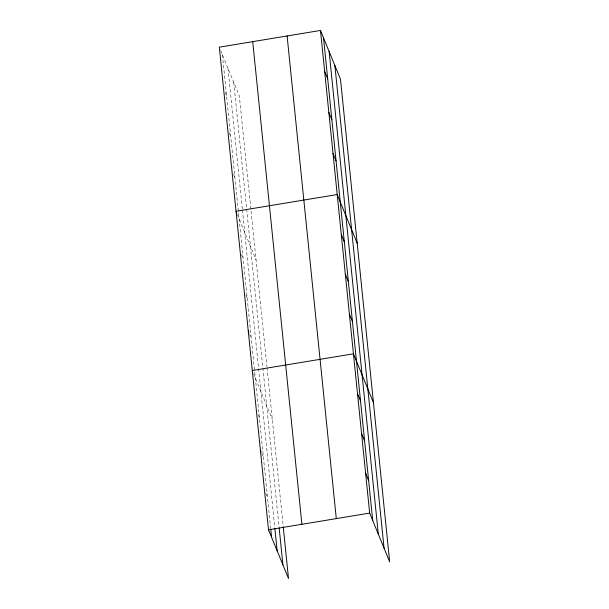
<?xml version="1.0" encoding="UTF-8"?>
<svg xmlns="http://www.w3.org/2000/svg" width="609" height="609" viewBox="0 0 609 609"><rect width="100%" height="100%" fill="white"/><g stroke="black" fill="none" stroke-linecap="round" stroke-linejoin="round"><path stroke-width="0.46" stroke-dasharray="3.04 2.28" d="M220.686 50.463L239.329 95.91L266.909 366.496M225.208 92.309L226.563 95.613M229.053 132.511L230.742 136.637M233.567 174.364L234.922 177.661M237.411 214.558L256.054 260.013M241.468 254.379L243.166 258.505M245.869 295.022L247.224 298.319M249.591 334.014L251.281 338.14M253.648 373.827L272.284 419.281M258.041 414.47L259.396 417.774M261.763 453.469L263.453 457.587M265.821 493.282L267.511 497.408M267.001 367.425L283.139 525.765M233.734 82.276L246.561 208.149M246.66 209.077L279.059 526.945M227.972 68.223L242.321 209.016M242.42 209.945L274.804 527.714M222.376 54.589L270.624 527.965"/><path stroke-width="0.91" d="M320.479 30.45L369.671 513.09L389.669 561.833L340.477 79.2L320.479 30.45L219.331 47.167L268.523 529.8L288.521 578.55L283.231 526.694M252.293 370.531L353.441 353.814L373.431 402.564M268.523 529.8L369.671 513.09M324.666 71.474L327.711 78.896M328.845 112.498L331.89 119.92M333.024 153.521L336.069 160.951M357.201 243.296L337.203 194.545L236.056 211.262L236.734 212.914M341.261 234.366L344.313 241.788M345.326 274.179L348.371 281.609M349.383 314L352.428 321.423M357.498 393.635L360.543 401.057M361.556 433.456L364.601 440.878M365.613 473.269L368.658 480.691M248.236 330.71L248.914 332.362M260.408 450.165L261.086 451.817M334.881 65.559L384.073 548.199M329.119 51.514L378.311 534.146M323.524 37.872L372.716 520.512M287.105 35.969L336.297 518.602M252.712 41.648L301.904 524.288M279.15 527.874L282.926 564.916M274.895 528.642L277.164 550.863M270.723 528.894L271.568 537.229"/></g></svg>
